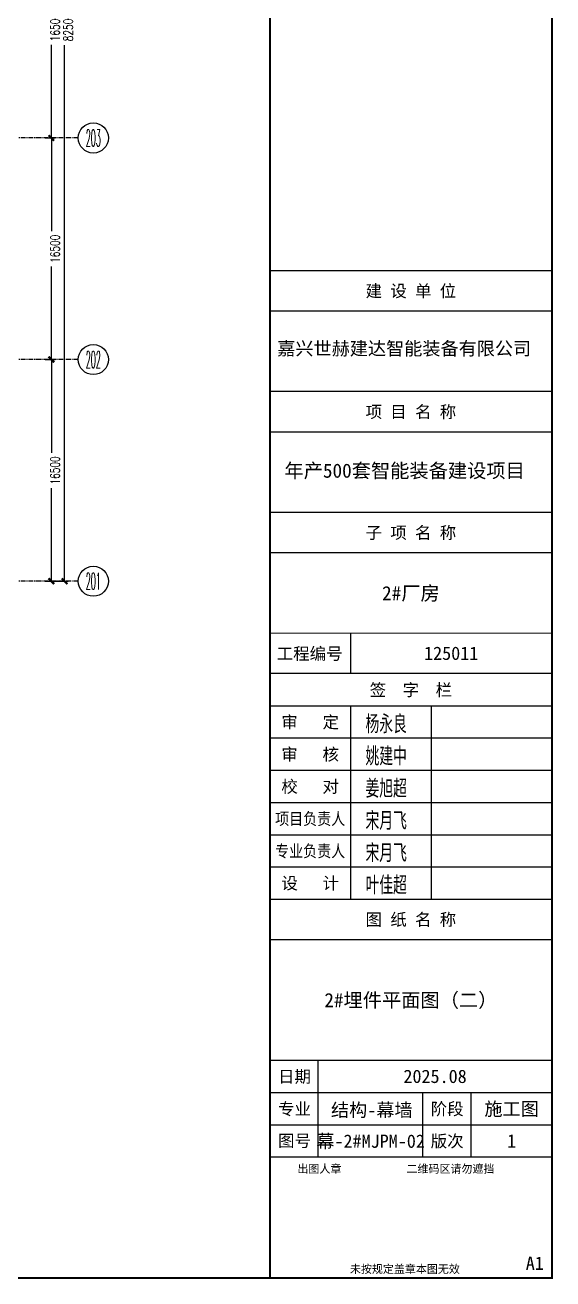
# Model space of a CAD drawing. Extents: x 782294 to 1727252, y -631030 to 17645.
# Drawn here: x 1432652 to 1471952, y -449830 to -356479 of the extents above; entities that cross this region are included whole.
import ezdxf
from ezdxf.enums import TextEntityAlignment as Align

# ---------------------------------------------------------------- set-up
doc = ezdxf.new("R2010")
doc.units = 0
doc.linetypes.add('CENTER', pattern=[2, 1.25, -0.25, 0.25, -0.25])
doc.layers.get('Defpoints').update_dxf_attribs({"color": 210})
for name, color, linetype in [('0-cxFrame', 155, 'Continuous'), ('3符号', 3, 'Continuous'), ('DIM', 173, 'Continuous'), ('DOTE', 1, 'CENTER'), ('qianming', 155, 'Continuous')]:
    doc.layers.add(name, color=color, linetype=linetype)
doc.layers.add('0-cxText', color=131, linetype='Continuous', lineweight=25)
doc.styles.add('_TCH_AXIS', font='COMPLEX', dxfattribs={"bigfont": 'GBCBIG'})
doc.styles.add('BZHZ', font='bzxw', dxfattribs={"width": 0.8, "bigfont": 'bzhz'})
doc.styles.add('cx_biaoti', font='')
doc.styles.add('cx_tuming', font='simhei.ttf')
doc.styles.add('cx_tuqian1', font='')
doc.styles.add('DHTEXT-1', font='romans.shx', dxfattribs={"width": 0.7, "bigfont": 'chinese.shx'})
doc.styles.add('黑体', font='simhei.ttf', dxfattribs={"height": 12})
doc.styles.get('cx_biaoti').set_extended_font_data('SimSun')
doc.styles.get('cx_tuqian1').set_extended_font_data('SimSun')
doc.dimstyles.new('ZN280', dxfattribs={"dimscale": 280, "dimtxt": 2.5, "dimasz": 1.5, "dimexe": 1, "dimexo": 2, "dimgap": 0.9, "dimtad": 1, "dimdec": 0, "dimdsep": 46, "dimtxsty": 'DHTEXT-1', "dimblk": 'ARCHTICK', "dimcen": 2.5, "dimclrd": 173, "dimclre": 173, "dimclrt": 7, "dimazin": 2, "dimtfac": 1, "dimtdec": 0, "dimtix": 1, "dimtmove": 2, "dimatfit": 3, "dimfxl": 0, "dimarcsym": 0})

# ---------------------------------------------------------------- blocks, each defined once
blk = doc.blocks.new('_ArchTick')
at = {"color": 0, "linetype": 'ByBlock', "const_width": 0.4}
blk.add_lwpolyline([(-0.5, -0.5), (0.5, 0.5)], dxfattribs=at)
blk = doc.blocks.new('*D1424')
at = {"layer": 'Defpoints', "color": 0, "ltscale": 2800, "transparency": 16777216}
for p in [(162184, 49500), (162184, 33000), (163200, 33000)]:
    blk.add_point(p, dxfattribs=at)
at = {"layer": 'DIM', "color": 173, "linetype": 'ByBlock', "lineweight": -2, "ltscale": 2800, "transparency": 16777216}
for p, q in [((162744, 49500), (163480, 49500)), ((163200, 49500), (163200, 42564)), ((163200, 33000), (163200, 39936)), ((162744, 33000), (163480, 33000))]:
    blk.add_line(p, q, dxfattribs=at)
at = {"layer": 'DIM', "color": 173, "lineweight": -2, "ltscale": 2800, "transparency": 16777216, "xscale": 420, "yscale": 420, "zscale": 420}
for p, rotation in [((163200, 49500), 90), ((163200, 33000), 270)]:
    blk.add_blockref('_ArchTick', p, dxfattribs=dict(at, rotation=rotation))
at = {"layer": 'DIM', "color": 7, "ltscale": 2800, "transparency": 16777216, "insert": (163475, 41250), "char_height": 700, "attachment_point": 5, "rotation": 90, "style": 'DHTEXT-1'}
blk.add_mtext('16500', dxfattribs=at)
blk = doc.blocks.new('*D1425')
at = {"layer": 'Defpoints', "color": 0, "ltscale": 2800, "transparency": 16777216}
for p in [(162184, 33000), (162184, 16500), (163200, 16500)]:
    blk.add_point(p, dxfattribs=at)
at = {"layer": 'DIM', "color": 173, "linetype": 'ByBlock', "lineweight": -2, "ltscale": 2800, "transparency": 16777216}
for p, q in [((162744, 33000), (163480, 33000)), ((163200, 33000), (163200, 26064)), ((163200, 16500), (163200, 23436)), ((162744, 16500), (163480, 16500))]:
    blk.add_line(p, q, dxfattribs=at)
at = {"layer": 'DIM', "color": 173, "lineweight": -2, "ltscale": 2800, "transparency": 16777216, "xscale": 420, "yscale": 420, "zscale": 420}
for p, rotation in [((163200, 33000), 90), ((163200, 16500), 270)]:
    blk.add_blockref('_ArchTick', p, dxfattribs=dict(at, rotation=rotation))
at = {"layer": 'DIM', "color": 7, "ltscale": 2800, "transparency": 16777216, "insert": (163475, 24750), "char_height": 700, "attachment_point": 5, "rotation": 90, "style": 'DHTEXT-1'}
blk.add_mtext('16500', dxfattribs=at)
blk = doc.blocks.new('*D1426')
at = {"layer": 'Defpoints', "color": 0, "ltscale": 2800, "transparency": 16777216}
for p in [(162184, 16500), (162184, 0), (163200, 0)]:
    blk.add_point(p, dxfattribs=at)
at = {"layer": 'DIM', "color": 173, "linetype": 'ByBlock', "lineweight": -2, "ltscale": 2800, "transparency": 16777216}
for p, q in [((162744, 16500), (163480, 16500)), ((163200, 16500), (163200, 9564)), ((163200, 0), (163200, 6936)), ((162744, 0), (163480, 0))]:
    blk.add_line(p, q, dxfattribs=at)
at = {"layer": 'DIM', "color": 173, "lineweight": -2, "ltscale": 2800, "transparency": 16777216, "xscale": 420, "yscale": 420, "zscale": 420}
for p, rotation in [((163200, 16500), 90), ((163200, 0), 270)]:
    blk.add_blockref('_ArchTick', p, dxfattribs=dict(at, rotation=rotation))
at = {"layer": 'DIM', "color": 7, "ltscale": 2800, "transparency": 16777216, "insert": (163475, 8250), "char_height": 700, "attachment_point": 5, "rotation": 90, "style": 'DHTEXT-1'}
blk.add_mtext('16500', dxfattribs=at)
blk = doc.blocks.new('*D1471')
at = {"layer": 'Defpoints', "color": 0, "ltscale": 2800, "transparency": 16777216}
for p in [(162284, 82500), (162284, 0), (164180, 0)]:
    blk.add_point(p, dxfattribs=at)
at = {"layer": 'DIM', "color": 173, "linetype": 'ByBlock', "lineweight": -2, "ltscale": 2800, "transparency": 16777216}
for p, q in [((162844, 82500), (164460, 82500)), ((164180, 82500), (164180, 42599)), ((164180, 0), (164180, 39901)), ((162844, 0), (164460, 0))]:
    blk.add_line(p, q, dxfattribs=at)
at = {"layer": 'DIM', "color": 173, "lineweight": -2, "ltscale": 2800, "transparency": 16777216, "xscale": 420, "yscale": 420, "zscale": 420}
for p, rotation in [((164180, 82500), 90), ((164180, 0), 270)]:
    blk.add_blockref('_ArchTick', p, dxfattribs=dict(at, rotation=rotation))
at = {"layer": 'DIM', "color": 7, "ltscale": 2800, "transparency": 16777216, "insert": (164455, 41250), "char_height": 700, "attachment_point": 5, "rotation": 90, "style": 'DHTEXT-1'}
blk.add_mtext('82500', dxfattribs=at)
blk = doc.blocks.new('卓越-轴号')
blk.add_circle((0, 0), 4)
at = {"color": 0, "style": '_TCH_AXIS', "width": 1.041667, "flags": 8}
blk.add_attdef('A', text='', height=4.48, dxfattribs=at).set_placement((-2, -2.24), (2, -2.24), align=Align.FIT)
blk = doc.blocks.new('zjcx_lan_qianzi(Dragon)')
for p, q in [((-7000, 4800), (0, 4800)), ((-5000, 4800), (-5000, 0)), ((-3000, 4800), (-3000, 0)), ((-7000, 4000), (0, 4000)), ((-7000, 3200), (0, 3200)), ((-7000, 2400), (0, 2400)), ((-7000, 1600), (0, 1600)), ((-7000, 800), (0, 800))]:
    blk.add_line(p, q)
at = {"const_width": 30}
blk.add_lwpolyline([(-7000, 5600), (0, 5600)], dxfattribs=at)
blk.add_lwpolyline([(-7000, 5600), (0, 5600), (0, 0), (-7000, 0)], close=True, dxfattribs=at)
at = {"style": 'cx_biaoti'}
for s, p in [('签  字  栏', (-3500, 5200)), ('审   定', (-6000, 4400)), ('审   核', (-6000, 3600)), ('校   对', (-6000, 2800)), ('设   计', (-6000, 400))]:
    blk.add_text(s, height=300, dxfattribs=at).set_placement(p, align=Align.MIDDLE)
at = {"style": 'cx_biaoti', "width": 0.85}
for s, p in [('项目负责人', (-6000, 2000)), ('专业负责人', (-6000, 1200))]:
    blk.add_text(s, height=300, dxfattribs=at).set_placement(p, align=Align.MIDDLE)
blk = doc.blocks.new('T-签字(Dragon)')
at = {"layer": '0-cxFrame'}
blk.add_blockref('zjcx_lan_qianzi(Dragon)', (0, 0), dxfattribs=at)
at = {"layer": 'qianming', "style": 'BZHZ', "width": 0.8}
for s, p in [('杨永良', (-4113, 4367)), ('姚建中', (-4113, 3567)), ('姜旭超', (-4113, 2767)), ('宋月飞', (-4113, 1967)), ('宋月飞', (-4113, 1167)), ('叶佳超', (-4113, 367))]:
    blk.add_text(s, height=450, dxfattribs=at).set_placement(p, align=Align.MIDDLE)
blk = doc.blocks.new('zjcx_lan_tuming(Dragon)')
for p, q in [((-7000, 8400), (0, 8400)), ((-5800, 3000), (-5800, 5400)), ((-7000, 4600), (0, 4600)), ((-3200, 3000), (-3200, 4600)), ((-2000, 3000), (-2000, 4600)), ((-7000, 3800), (0, 3800))]:
    blk.add_line(p, q)
at = {"const_width": 30}
for points in [[(-7000, 9400), (0, 9400)], [(-7000, 5400), (0, 5400)], [(-7000, 3000), (0, 3000)], [(-7000, 0), (0, 0)]]:
    blk.add_lwpolyline(points, dxfattribs=at)
blk.add_lwpolyline([(-7000, 9400), (0, 9400), (0, 0), (-7000, 0)], close=True)
at = {"style": 'cx_biaoti'}
for s, p in [('图 纸 名 称', (-3500, 8900)), ('日期', (-6388, 5000)), ('专业', (-6388, 4200)), ('阶段', (-2600, 4200)), ('图号', (-6388, 3400)), ('版次', (-2600, 3400))]:
    blk.add_text(s, height=300, dxfattribs=at).set_placement(p, align=Align.MIDDLE)
for s, p in [('出图人章', (-6316, 2607)), ('二维码区请勿遮挡', (-3609, 2607)), ('未按规定盖章本图无效', (-5013, 120))]:
    blk.add_text(s, height=200, dxfattribs=at).set_placement(p)
blk = doc.blocks.new('T-图签(Dragon)')
blk.add_blockref('zjcx_lan_tuming(Dragon)', (0, 0))
at = {"color": 3, "style": 'cx_biaoti'}
for s, p in [('2025.08', (-2900, 5000)), ('结构-幕墙 ', (-4358, 4173)), ('施工图', (-1000, 4200))]:
    blk.add_text(s, height=330, dxfattribs=at).set_placement(p, align=Align.MIDDLE)
blk = doc.blocks.new('zjcx_lan_xiangmu(Dragon)')
for p, q in [((-7000, 9000), (0, 9000)), ((-7000, 6000), (0, 6000)), ((-7000, 3000), (0, 3000)), ((-5000, 1000), (-5000, 0))]:
    blk.add_line(p, q)
at = {"const_width": 30}
for points in [[(-7000, 10000), (0, 10000)], [(-7000, 7000), (0, 7000)], [(-7000, 7000), (0, 7000)], [(-7000, 4000), (0, 4000)], [(-7000, 4000), (0, 4000)], [(-7000, 1000), (0, 1000)], [(-7000, 0), (0, 0)]]:
    blk.add_lwpolyline(points, dxfattribs=at)
blk.add_lwpolyline([(-7000, 10000), (0, 10000), (0, 0), (-7000, 0)], close=True)
at = {"style": 'cx_biaoti'}
for s, p in [('建 设 单 位', (-3500, 9500)), ('项 目 名 称', (-3500, 6500)), ('子 项 名 称', (-3500, 3500)), ('工程编号', (-6013, 500))]:
    blk.add_text(s, height=300, dxfattribs=at).set_placement(p, align=Align.MIDDLE)
blk = doc.blocks.new('T-项目(Dragon)')
blk.add_blockref('zjcx_lan_xiangmu(Dragon)', (0, 0))
at = {"color": 3, "style": 'cx_tuming'}
for s, height, p in [('嘉兴世赫建达智能装备有限公司', 330, (-6816, 7901)), ('年产500套智能装备建设项目 ', 350, (-6638, 4859))]:
    blk.add_text(s, height=height, dxfattribs=at).set_placement(p)
blk = doc.blocks.new('zjcx_T1(Dragon)')
at = {"layer": '0-cxFrame', "const_width": 50}
blk.add_lwpolyline([(-7000, 0), (0, 0), (0, 57400), (-7000, 57400)], close=True, dxfattribs=at)
at = {"layer": '0-cxFrame'}
for name, p in [('T-项目(Dragon)', (0, 15000)), ('T-签字(Dragon)', (0, 9400)), ('T-图签(Dragon)', (0, 0))]:
    blk.add_blockref(name, p, dxfattribs=at)
blk = doc.blocks.new('TK22.A1 L(Dragon)')
at = {"layer": '0-cxFrame', "const_width": 0.5}
for points in [[(-80, 10), (-821, 10), (-821, 584), (-80, 584)], [(-10, 10), (-80, 10), (-80, 584), (-10, 584)]]:
    blk.add_lwpolyline(points, close=True, dxfattribs=at)
at = {"layer": '0-cxFrame', "xscale": 0.01, "yscale": 0.01, "zscale": 0.01}
blk.add_blockref('zjcx_T1(Dragon)', (-10, 10), dxfattribs=at)
at = {"style": '黑体', "flags": 4}
blk.add_attdef('图幅', text='', height=3.3, dxfattribs=at).set_placement((-40, 3), align=Align.RIGHT)
at = {"layer": '0-cxText', "flags": 4}
for tag, height, style, p in [('建设单位', 3.5, 'cx_tuming', (-45, 240)), ('项目名称', 3.5, 'cx_tuming', (-45, 210)), ('子项名称', 3.5, 'cx_tuming', (-45, 180)), ('工程编号', 3.3, 'cx_tuqian1', (-35, 165)), ('图名1', 3.5, 'cx_tuming', (-45, 87)), ('图名2', 3.5, 'cx_tuming', (-45, 79)), ('图名3', 3.5, 'cx_tuming', (-45, 71)), ('出图日期', 3.3, 'cx_tuqian1', (-39, 60)), ('专业', 3.3, 'cx_tuqian1', (-55, 52)), ('图号', 3.3, 'cx_tuqian1', (-55, 44)), ('版次', 3.3, 'cx_tuqian1', (-20, 44))]:
    blk.add_attdef(tag, text='', height=height, dxfattribs=dict(at, style=style)).set_placement(p, align=Align.MIDDLE)
at = {"layer": 'Defpoints', "color": 6, "flags": 4}
for tag, height, style, p in [('tufu', 3.3, '黑体', (-12, 12)), ('dwfname', 4, 'cx_tuqian1', (-80, 3))]:
    blk.add_attdef(tag, text='', height=height, dxfattribs=dict(at, style=style)).set_placement(p, align=Align.RIGHT)
blk = doc.blocks.new('20250821100646')
at = {"layer": 'DOTE', "ltscale": 280}
for p, q in [((165204.2, 33000), (-11095.8, 33000)), ((165204.2, 16500), (-11095.8, 16500)), ((165204.2, 0), (-11095.8, 0))]:
    blk.add_line(p, q, dxfattribs=at)
at = {"layer": '3符号', "color": 7}
ref = blk.add_blockref('卓越-轴号', (166324.2, 33001.1), dxfattribs=dict(at, xscale=280, yscale=280, zscale=280))
ref.add_attrib('A', '203', dxfattribs={"layer": '0', "color": 0, "height": 1254.4, "style": '_TCH_AXIS', "width": 0.347222}).set_placement((165764.2, 32373.9), (166884.2, 32373.9), align=Align.FIT)
ref = blk.add_blockref('卓越-轴号', (166324.2, 16501.1), dxfattribs=dict(at, xscale=280, yscale=280, zscale=280))
ref.add_attrib('A', '202', dxfattribs={"layer": '0', "color": 0, "height": 1254.4, "style": '_TCH_AXIS', "width": 0.347222}).set_placement((165764.2, 15873.9), (166884.2, 15873.9), align=Align.FIT)
ref = blk.add_blockref('卓越-轴号', (166324.2, 1.1), dxfattribs=dict(at, xscale=280, yscale=280, zscale=280))
ref.add_attrib('A', '201', dxfattribs={"layer": '0', "color": 0, "height": 1254.4, "style": '_TCH_AXIS', "width": 0.382653}).set_placement((165764.2, -626.1), (166884.2, -626.1), align=Align.FIT)
at = {"layer": 'DIM', "ltscale": 2800}
for base, p1, p2, picture, middle in [((164179.7, 0), (162284.2, 82500), (162284.2, 0), '*D1471', (164454.7, 41250)), ((163200, 33000), (162184.2, 49500), (162184.2, 33000), '*D1424', (163475, 41250)), ((163200, 16500), (162184.2, 33000), (162184.2, 16500), '*D1425', (163475, 24750)), ((163200, 0), (162184.2, 16500), (162184.2, 0), '*D1426', (163475, 8250))]:
    dim = blk.add_linear_dim(base=base, p1=p1, p2=p2, angle=270, dimstyle='ZN280', dxfattribs=at)
    dim.commit()
    dim.dimension.update_dxf_attribs({"geometry": picture, "text_midpoint": middle, "dimtype": 129})

msp = doc.modelspace()

# ---------------------------------------------------------------- block references
at = {"layer": '0-cxFrame'}
ref = msp.add_blockref('TK22.A1 L(Dragon)', (1474876.7, -452755.4), dxfattribs=dict(at, xscale=300, yscale=300, zscale=300))
ref.add_attrib('子项名称', '2#厂房', dxfattribs={"layer": '0-cxText', "height": 1050, "style": 'cx_tuming'}).set_placement((1461376.7, -398755.4), align=Align.MIDDLE)
ref.add_attrib('图名2', '2#埋件平面图（二）', dxfattribs={"layer": '0-cxText', "height": 1050, "style": 'cx_tuming'}).set_placement((1461376.7, -429055.4), align=Align.MIDDLE)
ref.add_attrib('工程编号', '125011', dxfattribs={"layer": '0-cxText', "height": 990, "style": 'cx_tuqian1'}).set_placement((1464376.7, -403255.4), align=Align.MIDDLE)
ref.add_attrib('图号', '幕-2#MJPM-02', dxfattribs={"layer": '0-cxText', "height": 990, "style": 'cx_tuqian1'}).set_placement((1458376.7, -439555.4), align=Align.MIDDLE)
ref.add_attrib('版次', '1', dxfattribs={"layer": '0-cxText', "height": 990, "style": 'cx_tuqian1'}).set_placement((1468876.7, -439555.4), align=Align.MIDDLE)
ref.add_attrib('tufu', 'A1', dxfattribs={"layer": 'Defpoints', "color": 6, "height": 990, "style": '黑体'}).set_placement((1471276.7, -449155.4), align=Align.RIGHT)
at = {"layer": 'DIM', "ltscale": 1500}
msp.add_blockref('20250821100646', (1271409, -397885.7), dxfattribs=at)

doc.saveas('drawing.dxf')
